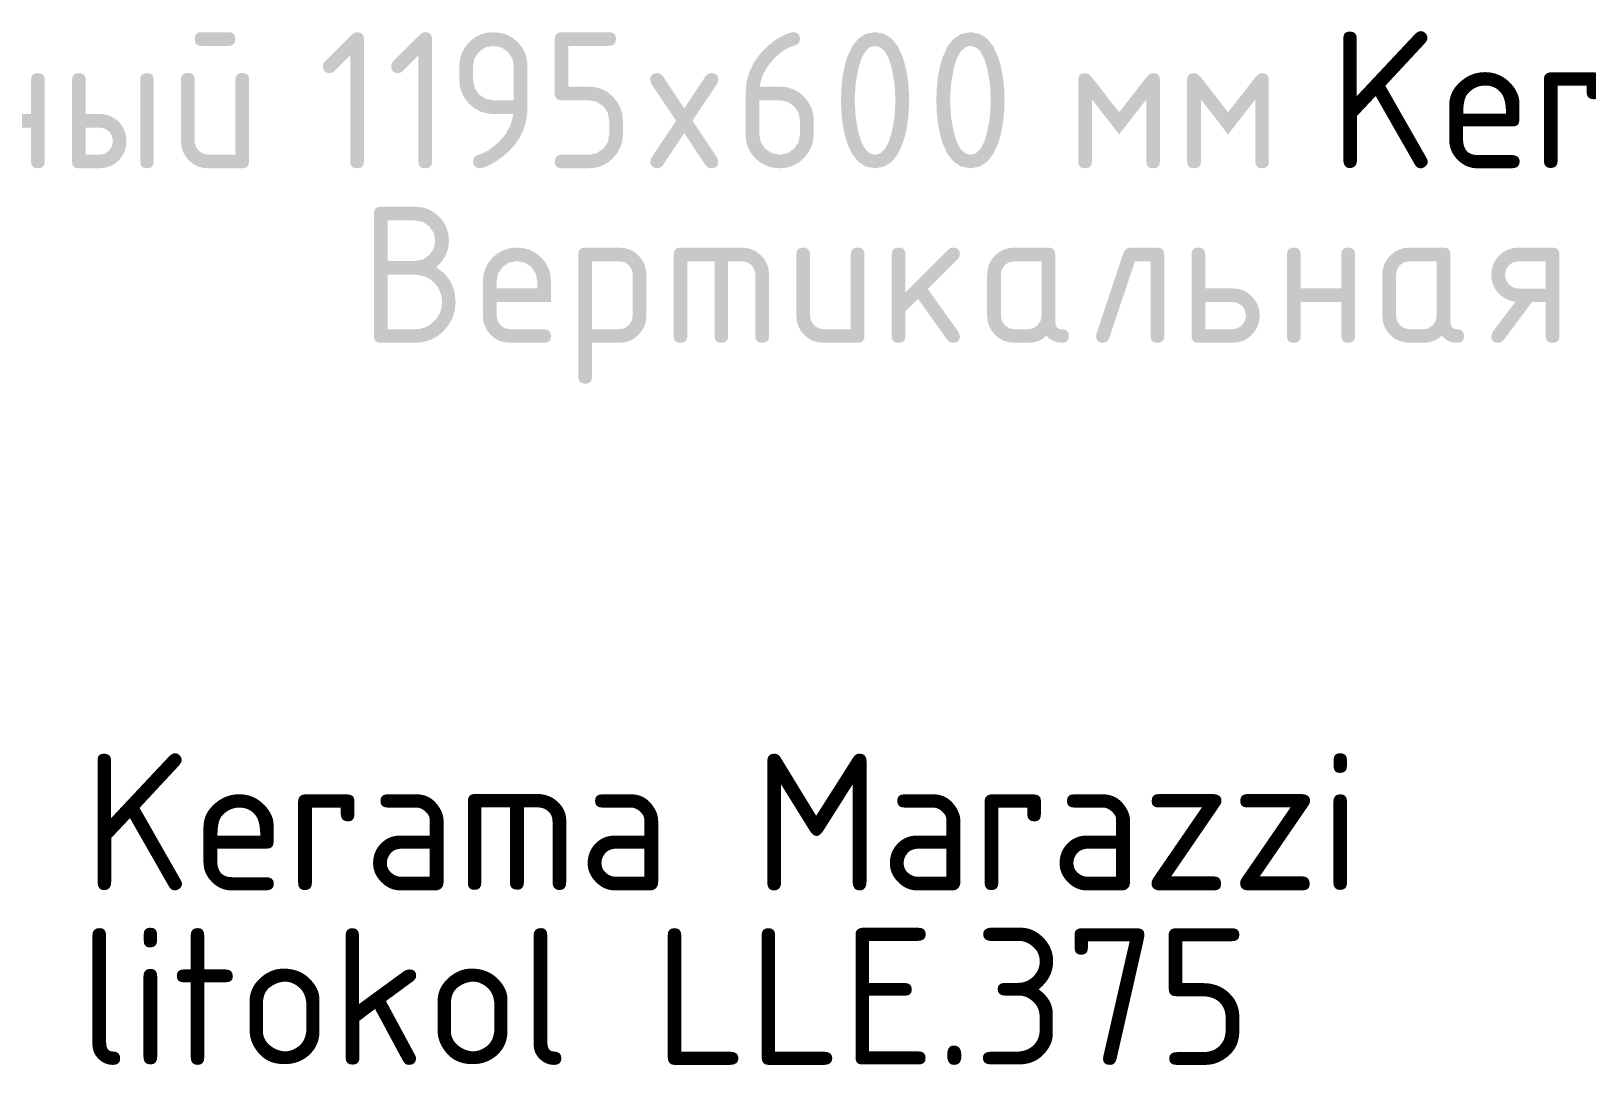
# Model space of a CAD drawing. Header units: millimetres. Extents: x 0 to 1189, y 0 to 841.
# Drawn here: x 1073 to 1107.6, y 406.19 to 429.18 of the extents above; entities that cross this region are included whole.
import ezdxf

# ---------------------------------------------------------------- set-up
doc = ezdxf.new("R2010")
doc.units = ezdxf.units.MM

msp = doc.modelspace()

# ---------------------------------------------------------------- hatches: boundary and pattern name
h = msp.add_hatch(color=7)
h.paths.add_polyline_path([(1077.851934, 428.094828), (1077.851934, 426.274715), (1077.842417, 426.208526), (1077.813831, 426.162336), (1077.766125, 426.135266), (1077.699247, 426.126438), (1076.941877, 426.126438), (1076.819464, 426.136903), (1076.707129, 426.168813), (1076.605231, 426.222944), (1076.514134, 426.300071), (1076.436318, 426.393709), (1076.380671, 426.496855), (1076.347245, 426.609509), (1076.336092, 426.731673), (1076.336092, 428.094828), (1076.345609, 428.161706), (1076.374195, 428.209412), (1076.4219, 428.237997), (1076.488778, 428.247515), (1076.555338, 428.237997), (1076.60288, 428.209412), (1076.631405, 428.161706), (1076.640914, 428.094828), (1076.640914, 426.731673), (1076.663238, 426.616537), (1076.730211, 426.520006), (1076.827982, 426.449657), (1076.941877, 426.42685), (1077.547112, 426.42685), (1077.547112, 428.094828), (1077.55662, 428.161706), (1077.585146, 428.209412), (1077.632688, 428.237997), (1077.699247, 428.247515), (1077.766125, 428.237997), (1077.813831, 428.209412), (1077.842417, 428.161706)])
h.paths.add_polyline_path([(1077.394425, 428.848339), (1076.789191, 428.848339), (1076.724862, 428.857856), (1076.678465, 428.886442), (1076.650362, 428.934148), (1076.640914, 429.001026), (1076.650362, 429.067585), (1076.678465, 429.115127), (1076.724862, 429.143653), (1076.789191, 429.153161), (1077.394425, 429.153161), (1077.461303, 429.143653), (1077.509009, 429.115127), (1077.537595, 429.067585), (1077.547112, 429.001026), (1077.537595, 428.934148), (1077.509009, 428.886442), (1077.461303, 428.857856)])
h = msp.add_hatch(color=7)
h.dxf.hatch_style = 2
h.paths.add_polyline_path([(1080.100305, 428.636673), (1079.753039, 428.289407), (1079.704876, 428.2553), (1079.647206, 428.243105), (1079.580328, 428.252613), (1079.532622, 428.281139), (1079.504036, 428.328681), (1079.494519, 428.39524), (1079.504579, 428.453118), (1079.536963, 428.501074), (1080.129519, 429.094181), (1080.190979, 429.137934), (1080.25244, 429.153161), (1080.318999, 429.143653), (1080.366542, 429.115127), (1080.395067, 429.067585), (1080.404575, 429.001026), (1080.404575, 426.274715), (1080.395067, 426.208526), (1080.366542, 426.162336), (1080.318999, 426.135266), (1080.25244, 426.126438), (1080.185881, 426.135266), (1080.138338, 426.162336), (1080.109813, 426.208526), (1080.100305, 426.274715)])
h = msp.add_hatch(color=7)
h.dxf.hatch_style = 2
h.paths.add_polyline_path([(1081.616315, 428.636673), (1081.269049, 428.289407), (1081.220887, 428.2553), (1081.163216, 428.243105), (1081.096338, 428.252613), (1081.048632, 428.281139), (1081.020046, 428.328681), (1081.010529, 428.39524), (1081.020589, 428.453118), (1081.052973, 428.501074), (1081.645529, 429.094181), (1081.70699, 429.137934), (1081.76845, 429.153161), (1081.835009, 429.143653), (1081.882552, 429.115127), (1081.911077, 429.067585), (1081.920586, 429.001026), (1081.920586, 426.274715), (1081.911077, 426.208526), (1081.882552, 426.162336), (1081.835009, 426.135266), (1081.76845, 426.126438), (1081.701891, 426.135266), (1081.654349, 426.162336), (1081.625823, 426.208526), (1081.616315, 426.274715)])
h = msp.add_hatch(color=7)
h.paths.add_polyline_path([(1083.737559, 427.63787), (1083.737559, 428.39524), (1083.705244, 428.570665), (1083.60637, 428.71715), (1083.459471, 428.816024), (1083.28446, 428.848339), (1083.109449, 428.816024), (1082.96255, 428.71715), (1082.863676, 428.570665), (1082.831361, 428.39524), (1082.831361, 428.094828), (1082.863676, 427.917681), (1082.96255, 427.76906), (1083.109449, 427.671632), (1083.28446, 427.63787)])
h.paths.add_polyline_path([(1082.979638, 426.126438), (1082.925068, 426.136498), (1082.873805, 426.168882), (1082.841421, 426.220145), (1082.831361, 426.274715), (1082.849896, 426.360774), (1082.90357, 426.405904), (1083.055706, 426.466193), (1083.183037, 426.532684), (1083.397985, 426.701769), (1083.560688, 426.891525), (1083.670991, 427.101951), (1083.72874, 427.333048), (1083.28446, 427.333048), (1083.131963, 427.347251), (1082.991765, 427.389617), (1082.863556, 427.459785), (1082.747025, 427.557393), (1082.65002, 427.674096), (1082.581178, 427.801857), (1082.540139, 427.94078), (1082.526539, 428.090969), (1082.526539, 428.39524), (1082.540139, 428.547746), (1082.581178, 428.688004), (1082.65002, 428.816377), (1082.747025, 428.933226), (1082.863556, 429.030146), (1082.991765, 429.098798), (1083.131963, 429.139648), (1083.28446, 429.153161), (1083.436957, 429.139648), (1083.577156, 429.098798), (1083.705365, 429.030146), (1083.821895, 428.933226), (1083.91704, 428.818927), (1083.986088, 428.691863), (1084.028162, 428.552087), (1084.042381, 428.39965), (1084.042381, 427.489594), (1084.031073, 427.301077), (1083.997182, 427.122889), (1083.94076, 426.955023), (1083.861858, 426.797474), (1083.760529, 426.650234), (1083.636825, 426.513297), (1083.490796, 426.386656), (1083.322494, 426.270305), (1083.215438, 426.206666), (1083.122541, 426.161785), (1083.043906, 426.135197)])
h = msp.add_hatch(color=7)
h.dxf.hatch_style = 2
h.paths.add_polyline_path([(1084.6482, 427.790006), (1084.6482, 429.001026), (1084.657717, 429.067585), (1084.686303, 429.115127), (1084.734009, 429.143653), (1084.800886, 429.153161), (1085.85922, 429.153161), (1085.925779, 429.143653), (1085.973321, 429.115127), (1086.001847, 429.067585), (1086.011355, 429.001026), (1086.001847, 428.934148), (1085.973321, 428.886442), (1085.925779, 428.857856), (1085.85922, 428.848339), (1084.953022, 428.848339), (1084.953022, 427.942693), (1085.406121, 427.942693), (1085.556697, 427.929093), (1085.69668, 427.888053), (1085.824777, 427.819212), (1085.939697, 427.722206), (1086.037073, 427.603196), (1086.107267, 427.47416), (1086.149762, 427.334788), (1086.164042, 427.184771), (1086.164042, 426.884359), (1086.149762, 426.731853), (1086.107267, 426.591595), (1086.037073, 426.463222), (1085.939697, 426.346373), (1085.822917, 426.249686), (1085.695027, 426.181008), (1085.556077, 426.140029), (1085.406121, 426.126438), (1084.800886, 426.126438), (1084.734009, 426.135266), (1084.686303, 426.162336), (1084.657717, 426.208526), (1084.6482, 426.274715), (1084.657717, 426.341274), (1084.686303, 426.388817), (1084.734009, 426.417342), (1084.800886, 426.42685), (1085.406121, 426.42685), (1085.581132, 426.46137), (1085.728031, 426.562449), (1085.826905, 426.707488), (1085.85922, 426.884359), (1085.85922, 427.184771), (1085.826905, 427.359782), (1085.728031, 427.506681), (1085.581132, 427.605555), (1085.406121, 427.63787), (1084.800886, 427.63787), (1084.734009, 427.647379), (1084.686303, 427.675904), (1084.657717, 427.723447)])
h = msp.add_hatch(color=7)
h.paths.add_polyline_path([(1089.196343, 427.63787), (1089.196343, 426.884359), (1089.228658, 426.707488), (1089.327532, 426.562449), (1089.474431, 426.46137), (1089.649442, 426.42685), (1089.824453, 426.46137), (1089.971352, 426.562449), (1090.070226, 426.708935), (1090.102541, 426.884359), (1090.102541, 427.184771), (1090.070226, 427.359782), (1089.971352, 427.506681), (1089.824453, 427.605555), (1089.649442, 427.63787)])
h.paths.add_polyline_path([(1089.949854, 429.153161), (1090.016732, 429.143653), (1090.064438, 429.115127), (1090.093024, 429.067585), (1090.102541, 429.001026), (1090.083524, 428.913589), (1090.026473, 428.873695), (1089.863408, 428.815103), (1089.711247, 428.72783), (1089.569524, 428.611928), (1089.437775, 428.467449), (1089.34903, 428.339645), (1089.280128, 428.209825), (1089.231896, 428.077628), (1089.205163, 427.942693), (1089.649442, 427.942693), (1089.802482, 427.929093), (1089.943584, 427.888053), (1090.071974, 427.819212), (1090.186877, 427.722206), (1090.283882, 427.605676), (1090.352724, 427.477467), (1090.393764, 427.337269), (1090.407363, 427.184771), (1090.407363, 426.884359), (1090.393083, 426.731233), (1090.350588, 426.589941), (1090.280394, 426.461362), (1090.183018, 426.346373), (1090.068099, 426.249686), (1089.940001, 426.181008), (1089.800019, 426.140029), (1089.649442, 426.126438), (1089.496945, 426.139969), (1089.356747, 426.180526), (1089.228537, 426.248059), (1089.112007, 426.342515), (1089.015002, 426.458976), (1088.94616, 426.586703), (1088.905121, 426.725592), (1088.891521, 426.87554), (1088.891521, 427.790006), (1088.913001, 428.039276), (1088.977373, 428.272733), (1089.084532, 428.490273), (1089.234377, 428.691794), (1089.370415, 428.8325), (1089.511983, 428.950107), (1089.659855, 429.045493), (1089.814807, 429.119537), (1089.893493, 429.144204)])
h = msp.add_hatch(color=7)
h.paths.add_polyline_path([(1092.224202, 427.63787), (1092.204633, 428.004566), (1092.143724, 428.348938), (1092.075348, 428.568124), (1091.990693, 428.724109), (1091.889399, 428.817359), (1091.771103, 428.848339), (1091.654434, 428.81729), (1091.552959, 428.723558), (1091.4674, 428.566263), (1091.398481, 428.344528), (1091.337572, 427.999054), (1091.318004, 427.63787), (1091.337572, 427.274757), (1091.398481, 426.930661), (1091.466858, 426.710787), (1091.551512, 426.553285), (1091.652807, 426.45852), (1091.771103, 426.42685), (1091.889399, 426.45852), (1091.990693, 426.553285), (1092.075348, 426.710787), (1092.143724, 426.930661), (1092.204633, 427.274757)])
h.paths.add_polyline_path([(1092.529024, 427.63787), (1092.520316, 427.376749), (1092.494504, 427.133508), (1092.452052, 426.908458), (1092.393425, 426.701907), (1092.282622, 426.449674), (1092.141175, 426.269892), (1091.970272, 426.16225), (1091.771103, 426.126438), (1091.570236, 426.16225), (1091.399032, 426.269892), (1091.257181, 426.449674), (1091.144371, 426.701907), (1091.088293, 426.908458), (1091.04715, 427.133508), (1091.02182, 427.376749), (1091.013182, 427.63787), (1091.02182, 427.9013), (1091.04715, 428.145815), (1091.088293, 428.371314), (1091.144371, 428.577693), (1091.257181, 428.830158), (1091.399032, 429.009914), (1091.570236, 429.117427), (1091.771103, 429.153161), (1091.970272, 429.117427), (1092.141175, 429.009914), (1092.282622, 428.830158), (1092.393425, 428.577693), (1092.452052, 428.369454), (1092.494504, 428.144162), (1092.520316, 427.90068)])
h = msp.add_hatch(color=7)
h.paths.add_polyline_path([(1094.345862, 427.63787), (1094.326294, 428.004566), (1094.265385, 428.348938), (1094.197008, 428.568124), (1094.112354, 428.724109), (1094.011059, 428.817359), (1093.892763, 428.848339), (1093.776095, 428.81729), (1093.67462, 428.723558), (1093.589061, 428.566263), (1093.520142, 428.344528), (1093.459232, 427.999054), (1093.439664, 427.63787), (1093.459232, 427.274757), (1093.520142, 426.930661), (1093.588518, 426.710787), (1093.673173, 426.553285), (1093.774467, 426.45852), (1093.892763, 426.42685), (1094.011059, 426.45852), (1094.112354, 426.553285), (1094.197008, 426.710787), (1094.265385, 426.930661), (1094.326294, 427.274757)])
h.paths.add_polyline_path([(1094.650684, 427.63787), (1094.641977, 427.376749), (1094.616164, 427.133508), (1094.573712, 426.908458), (1094.515085, 426.701907), (1094.404282, 426.449674), (1094.262835, 426.269892), (1094.091933, 426.16225), (1093.892763, 426.126438), (1093.691897, 426.16225), (1093.520693, 426.269892), (1093.378841, 426.449674), (1093.266031, 426.701907), (1093.209954, 426.908458), (1093.168811, 427.133508), (1093.143481, 427.376749), (1093.134842, 427.63787), (1093.143481, 427.9013), (1093.168811, 428.145815), (1093.209954, 428.371314), (1093.266031, 428.577693), (1093.378841, 428.830158), (1093.520693, 429.009914), (1093.691897, 429.117427), (1093.892763, 429.153161), (1094.091933, 429.117427), (1094.262835, 429.009914), (1094.404282, 428.830158), (1094.515085, 428.577693), (1094.573712, 428.369454), (1094.616164, 428.144162), (1094.641977, 427.90068)])
h = msp.add_hatch(color=7)
h.dxf.hatch_style = 2
h.paths.add_polyline_path([(1072.096885, 427.032636), (1072.096885, 426.274715), (1072.087377, 426.208526), (1072.058851, 426.162336), (1072.011309, 426.135266), (1071.94475, 426.126438), (1071.877872, 426.135266), (1071.830166, 426.162336), (1071.80158, 426.208526), (1071.792063, 426.274715), (1071.792063, 428.094828), (1071.80158, 428.159156), (1071.830166, 428.205553), (1071.877872, 428.233657), (1071.94475, 428.243105), (1072.011309, 428.233657), (1072.058851, 428.205553), (1072.087377, 428.159156), (1072.096885, 428.094828), (1072.096885, 427.336907), (1073.003083, 427.336907), (1073.003083, 428.094828), (1073.012591, 428.159156), (1073.041117, 428.205553), (1073.088659, 428.233657), (1073.155218, 428.243105), (1073.222096, 428.233657), (1073.269802, 428.205553), (1073.298388, 428.159156), (1073.307905, 428.094828), (1073.307905, 426.274715), (1073.298388, 426.208526), (1073.269802, 426.162336), (1073.222096, 426.135266), (1073.155218, 426.126438), (1073.088659, 426.135266), (1073.041117, 426.162336), (1073.012591, 426.208526), (1073.003083, 426.274715), (1073.003083, 427.032636)])
h = msp.add_hatch(color=7)
h.paths.add_polyline_path([(1075.124744, 426.731673), (1075.113659, 426.609509), (1075.080715, 426.496855), (1075.026377, 426.393709), (1074.951111, 426.300071), (1074.857473, 426.222944), (1074.754327, 426.168813), (1074.641672, 426.136903), (1074.519509, 426.126438), (1074.06641, 426.126438), (1073.999532, 426.135266), (1073.951826, 426.162336), (1073.923241, 426.208526), (1073.913724, 426.274715), (1073.913724, 428.094828), (1073.923241, 428.159156), (1073.951826, 428.205553), (1073.999532, 428.233657), (1074.06641, 428.243105), (1074.132969, 428.233657), (1074.180512, 428.205553), (1074.209037, 428.159156), (1074.218546, 428.094828), (1074.218546, 427.336907), (1074.519509, 427.336907), (1074.641672, 427.325908), (1074.754327, 427.293154), (1074.857473, 427.239006), (1074.951111, 427.163825), (1075.026377, 427.070101), (1075.080715, 426.966766), (1075.113659, 426.853922)])
h.paths.add_polyline_path([(1074.82378, 426.731673), (1074.801731, 426.849219), (1074.735034, 426.947749), (1074.63678, 427.010863), (1074.519509, 427.032636), (1074.218546, 427.032636), (1074.218546, 426.42685), (1074.519509, 426.42685), (1074.63678, 426.449175), (1074.735034, 426.516147), (1074.801731, 426.614401)])
h.paths.add_polyline_path([(1075.429566, 428.094828), (1075.439074, 428.159156), (1075.467599, 428.205553), (1075.515142, 428.233657), (1075.581701, 428.243105), (1075.64603, 428.233657), (1075.692426, 428.205553), (1075.72053, 428.159156), (1075.729978, 428.094828), (1075.729978, 426.274715), (1075.72053, 426.208526), (1075.692426, 426.162336), (1075.64603, 426.135266), (1075.581701, 426.126438), (1075.515142, 426.135266), (1075.467599, 426.162336), (1075.439074, 426.208526), (1075.429566, 426.274715)])
h = msp.add_hatch(color=7)
h.dxf.hatch_style = 2
h.paths.add_polyline_path([(1087.709682, 427.184771), (1088.260347, 426.359051), (1088.285702, 426.274715), (1088.276185, 426.208526), (1088.2476, 426.162336), (1088.199894, 426.135266), (1088.133016, 426.126438), (1088.060118, 426.142217), (1088.006236, 426.189828), (1087.527781, 426.909715), (1087.049327, 426.189828), (1086.995445, 426.142217), (1086.922547, 426.126438), (1086.864876, 426.136498), (1086.816714, 426.168882), (1086.782125, 426.218698), (1086.76986, 426.274715), (1086.795216, 426.359051), (1087.34588, 427.184771), (1086.795216, 428.006082), (1086.76986, 428.094828), (1086.779377, 428.159156), (1086.807963, 428.205553), (1086.855669, 428.233657), (1086.922547, 428.243105), (1086.995445, 428.227326), (1087.049327, 428.179715), (1087.527781, 427.459828), (1088.006236, 428.179715), (1088.060118, 428.227326), (1088.133016, 428.243105), (1088.199894, 428.234277), (1088.2476, 428.207207), (1088.276185, 428.161017), (1088.285702, 428.094828), (1088.260347, 428.006082)])
h = msp.add_hatch(color=7)
h.dxf.hatch_style = 2
h.paths.add_polyline_path([(1097.19888, 426.879949), (1096.593646, 427.658817), (1096.593646, 426.274715), (1096.584137, 426.208526), (1096.555612, 426.162336), (1096.508069, 426.135266), (1096.44151, 426.126438), (1096.374632, 426.135266), (1096.326926, 426.162336), (1096.298341, 426.208526), (1096.288824, 426.274715), (1096.288824, 428.094828), (1096.298341, 428.159156), (1096.326926, 428.205553), (1096.374632, 428.233657), (1096.44151, 428.243105), (1096.517578, 428.220298), (1096.593646, 428.149949), (1097.19888, 427.371082), (1097.804666, 428.149949), (1097.880733, 428.220298), (1097.956801, 428.243105), (1098.02113, 428.233657), (1098.067526, 428.205553), (1098.09563, 428.159156), (1098.105078, 428.094828), (1098.105078, 426.274715), (1098.09563, 426.208526), (1098.067526, 426.162336), (1098.02113, 426.135266), (1097.956801, 426.126438), (1097.890242, 426.135266), (1097.842699, 426.162336), (1097.814174, 426.208526), (1097.804666, 426.274715), (1097.804666, 427.658817)])
h = msp.add_hatch(color=7)
h.dxf.hatch_style = 2
h.paths.add_polyline_path([(1099.621248, 426.879949), (1099.016014, 427.658817), (1099.016014, 426.274715), (1099.006505, 426.208526), (1098.97798, 426.162336), (1098.930438, 426.135266), (1098.863878, 426.126438), (1098.797, 426.135266), (1098.749294, 426.162336), (1098.720709, 426.208526), (1098.711192, 426.274715), (1098.711192, 428.094828), (1098.720709, 428.159156), (1098.749294, 428.205553), (1098.797, 428.233657), (1098.863878, 428.243105), (1098.939946, 428.220298), (1099.016014, 428.149949), (1099.621248, 427.371082), (1100.227034, 428.149949), (1100.303101, 428.220298), (1100.379169, 428.243105), (1100.443498, 428.233657), (1100.489895, 428.205553), (1100.517998, 428.159156), (1100.527446, 428.094828), (1100.527446, 426.274715), (1100.517998, 426.208526), (1100.489895, 426.162336), (1100.443498, 426.135266), (1100.379169, 426.126438), (1100.31261, 426.135266), (1100.265068, 426.162336), (1100.236542, 426.208526), (1100.227034, 426.274715), (1100.227034, 427.658817)])
h = msp.add_hatch(color=7)
h.paths.add_polyline_path([(1082.011614, 423.92653), (1082.200439, 423.782886), (1082.335315, 423.60586), (1082.41624, 423.395554), (1082.443215, 423.152072), (1082.426567, 422.970938), (1082.376587, 422.803084), (1082.293224, 422.64877), (1082.176427, 422.508253), (1082.03846, 422.392377), (1081.885454, 422.310504), (1081.718083, 422.261911), (1081.537017, 422.245874), (1080.779648, 422.245874), (1080.71277, 422.254702), (1080.665064, 422.281772), (1080.636478, 422.327962), (1080.626961, 422.394151), (1080.626961, 425.120462), (1080.636478, 425.187021), (1080.665064, 425.234563), (1080.71277, 425.263089), (1080.779648, 425.272597), (1081.537017, 425.272597), (1081.689523, 425.259084), (1081.829782, 425.218234), (1081.958154, 425.149582), (1082.075003, 425.052662), (1082.170062, 424.938294), (1082.238921, 424.810748), (1082.280805, 424.669663), (1082.294938, 424.514676), (1082.276869, 424.342551), (1082.223143, 424.187323), (1082.134483, 424.048736)])
h.paths.add_polyline_path([(1080.931783, 424.967775), (1080.931783, 424.062129), (1081.537017, 424.062129), (1081.710788, 424.096373), (1081.858927, 424.197176), (1081.957801, 424.34187), (1081.990116, 424.514676), (1081.957801, 424.690101), (1081.858927, 424.836586), (1081.710788, 424.93546), (1081.537017, 424.967775)])
h.paths.add_polyline_path([(1080.931783, 423.757307), (1080.931783, 422.546287), (1081.537017, 422.546287), (1081.65943, 422.55744), (1081.771766, 422.590866), (1081.873663, 422.646513), (1081.96476, 422.724329), (1082.042576, 422.815426), (1082.098223, 422.917323), (1082.131649, 423.029659), (1082.142803, 423.152072), (1082.131649, 423.274235), (1082.098223, 423.38689), (1082.042576, 423.490036), (1081.96476, 423.583674), (1081.873663, 423.660801), (1081.771766, 423.714932), (1081.65943, 423.746842), (1081.537017, 423.757307)])
h = msp.add_hatch(color=7)
h.paths.add_polyline_path([(1083.807337, 424.062129), (1083.632326, 424.029814), (1083.485428, 423.930939), (1083.386553, 423.78404), (1083.354238, 423.60903), (1083.354238, 423.456343), (1084.260436, 423.456343), (1084.260436, 423.60903), (1084.228121, 423.78404), (1084.129247, 423.930939), (1083.982348, 424.029814)])
h.paths.add_polyline_path([(1083.354238, 423.152072), (1083.354238, 422.851109), (1083.376563, 422.735491), (1083.443535, 422.635583), (1083.541307, 422.568611), (1083.655202, 422.546287), (1084.412572, 422.546287), (1084.47945, 422.536778), (1084.527156, 422.508253), (1084.555741, 422.46071), (1084.565258, 422.394151), (1084.555741, 422.327962), (1084.527156, 422.281772), (1084.47945, 422.254702), (1084.412572, 422.245874), (1083.655202, 422.245874), (1083.532789, 422.256339), (1083.420453, 422.288249), (1083.318556, 422.34238), (1083.227459, 422.419507), (1083.149643, 422.512525), (1083.093996, 422.614637), (1083.06057, 422.727085), (1083.049416, 422.851109), (1083.049416, 423.60462), (1083.063016, 423.757126), (1083.104056, 423.897384), (1083.172897, 424.025757), (1083.269902, 424.142606), (1083.386433, 424.239293), (1083.514642, 424.307971), (1083.65484, 424.34895), (1083.807337, 424.362541), (1083.959834, 424.34901), (1084.100033, 424.308453), (1084.228242, 424.24092), (1084.344772, 424.146465), (1084.441777, 424.029934), (1084.510619, 423.901725), (1084.551659, 423.761527), (1084.565258, 423.60903), (1084.565258, 423.152072)])
h = msp.add_hatch(color=7)
h.paths.add_polyline_path([(1085.171164, 424.214264), (1085.180681, 424.278593), (1085.209267, 424.324989), (1085.256973, 424.353093), (1085.323851, 424.362541), (1086.081221, 424.362541), (1086.203633, 424.351456), (1086.315969, 424.318513), (1086.417867, 424.264175), (1086.508964, 424.188908), (1086.58678, 424.09527), (1086.642427, 423.992124), (1086.675853, 423.87947), (1086.687006, 423.757307), (1086.687006, 422.851109), (1086.675853, 422.728946), (1086.642427, 422.616291), (1086.58678, 422.513145), (1086.508964, 422.419507), (1086.417867, 422.34238), (1086.315969, 422.288249), (1086.203633, 422.256339), (1086.081221, 422.245874), (1085.475986, 422.245874), (1085.475986, 421.484095), (1085.466478, 421.419766), (1085.437952, 421.373369), (1085.39041, 421.345266), (1085.323851, 421.335818), (1085.256973, 421.345266), (1085.209267, 421.373369), (1085.180681, 421.419766), (1085.171164, 421.484095)])
h.paths.add_polyline_path([(1085.475986, 424.057719), (1085.475986, 422.546287), (1086.081221, 422.546287), (1086.196769, 422.568611), (1086.292887, 422.635583), (1086.35986, 422.733838), (1086.382184, 422.851109), (1086.382184, 423.757307), (1086.360411, 423.874578), (1086.297297, 423.972832), (1086.198974, 424.037599), (1086.081221, 424.057719)])
h = msp.add_hatch(color=7)
h.dxf.hatch_style = 2
h.paths.add_polyline_path([(1087.445599, 424.362541), (1088.808754, 424.362541), (1088.930228, 424.351456), (1089.041367, 424.318513), (1089.142997, 424.264175), (1089.235946, 424.188908), (1089.313762, 424.09527), (1089.369409, 423.992124), (1089.402835, 423.87947), (1089.413988, 423.757307), (1089.413988, 422.394151), (1089.404471, 422.327962), (1089.375886, 422.281772), (1089.32818, 422.254702), (1089.261302, 422.245874), (1089.194742, 422.254702), (1089.1472, 422.281772), (1089.118675, 422.327962), (1089.109166, 422.394151), (1089.109166, 423.757307), (1089.087393, 423.874578), (1089.024279, 423.972832), (1088.926025, 424.037599), (1088.808754, 424.057719), (1088.503932, 424.057719), (1088.503932, 422.394151), (1088.494415, 422.327962), (1088.465829, 422.281772), (1088.418123, 422.254702), (1088.351245, 422.245874), (1088.287149, 422.254702), (1088.240727, 422.281772), (1088.212494, 422.327962), (1088.202968, 422.394151), (1088.202968, 424.057719), (1087.597734, 424.057719), (1087.597734, 422.394151), (1087.588225, 422.327962), (1087.5597, 422.281772), (1087.512158, 422.254702), (1087.445599, 422.245874), (1087.378721, 422.254702), (1087.331015, 422.281772), (1087.302429, 422.327962), (1087.292912, 422.394151), (1087.292912, 424.214264), (1087.302429, 424.278593), (1087.331015, 424.324989), (1087.378721, 424.353093)])
h = msp.add_hatch(color=7)
h.dxf.hatch_style = 2
h.paths.add_polyline_path([(1091.536152, 424.214264), (1091.536152, 422.394151), (1091.526635, 422.327962), (1091.498049, 422.281772), (1091.450343, 422.254702), (1091.383466, 422.245874), (1090.626096, 422.245874), (1090.503683, 422.256339), (1090.391347, 422.288249), (1090.28945, 422.34238), (1090.198353, 422.419507), (1090.120537, 422.512525), (1090.06489, 422.614637), (1090.031464, 422.727085), (1090.02031, 422.851109), (1090.02031, 424.214264), (1090.029827, 424.278593), (1090.058413, 424.324989), (1090.106119, 424.353093), (1090.172997, 424.362541), (1090.239556, 424.353093), (1090.287098, 424.324989), (1090.315624, 424.278593), (1090.325132, 424.214264), (1090.325132, 422.851109), (1090.347456, 422.735491), (1090.414429, 422.635583), (1090.512201, 422.568611), (1090.626096, 422.546287), (1091.23133, 422.546287), (1091.23133, 424.214264), (1091.240839, 424.278593), (1091.269364, 424.324989), (1091.316906, 424.353093), (1091.383466, 424.362541), (1091.450343, 424.353093), (1091.498049, 424.324989), (1091.526635, 424.278593)])
h = msp.add_hatch(color=7)
h.dxf.hatch_style = 2
h.paths.add_polyline_path([(1092.44688, 423.367597), (1093.39938, 424.320097), (1093.445889, 424.352481), (1093.505213, 424.362541), (1093.572091, 424.353093), (1093.619797, 424.324989), (1093.648383, 424.278593), (1093.6579, 424.214264), (1093.645635, 424.156593), (1093.611047, 424.108431), (1092.946281, 423.439807), (1093.628134, 422.482897), (1093.6579, 422.394151), (1093.648383, 422.327962), (1093.619797, 422.281772), (1093.572091, 422.254702), (1093.505213, 422.245874), (1093.432315, 422.261653), (1093.378434, 422.309264), (1092.726346, 423.22373), (1092.44688, 422.940405), (1092.44688, 422.394151), (1092.437372, 422.327962), (1092.408846, 422.281772), (1092.361304, 422.254702), (1092.294745, 422.245874), (1092.227867, 422.254702), (1092.180161, 422.281772), (1092.151575, 422.327962), (1092.142058, 422.394151), (1092.142058, 424.214264), (1092.151575, 424.278593), (1092.180161, 424.324989), (1092.227867, 424.353093), (1092.294745, 424.362541), (1092.361304, 424.353093), (1092.408846, 424.324989), (1092.437372, 424.278593), (1092.44688, 424.214264)])
h = msp.add_hatch(color=7)
h.paths.add_polyline_path([(1095.474826, 424.057719), (1094.869591, 424.057719), (1094.751838, 424.035946), (1094.653515, 423.972832), (1094.590401, 423.874578), (1094.568628, 423.757307), (1094.568628, 422.851109), (1094.590952, 422.735491), (1094.657925, 422.635583), (1094.755696, 422.568611), (1094.869591, 422.546287), (1095.173862, 422.546287), (1095.289411, 422.568611), (1095.385529, 422.635583), (1095.452502, 422.733838), (1095.474826, 422.851109)])
h.paths.add_polyline_path([(1096.08006, 422.394151), (1096.070612, 422.327962), (1096.042509, 422.281772), (1095.996112, 422.254702), (1095.931783, 422.245874), (1095.829386, 422.255452), (1095.737687, 422.284459), (1095.656219, 422.333311), (1095.584518, 422.402419), (1095.49485, 422.333311), (1095.39676, 422.284459), (1095.289884, 422.255452), (1095.173862, 422.245874), (1094.869591, 422.245874), (1094.747178, 422.256339), (1094.634843, 422.288249), (1094.532945, 422.34238), (1094.441848, 422.419507), (1094.364032, 422.512525), (1094.308385, 422.614637), (1094.274959, 422.727085), (1094.263806, 422.851109), (1094.263806, 423.757307), (1094.274959, 423.87947), (1094.308385, 423.992124), (1094.364032, 424.09527), (1094.441848, 424.188908), (1094.532945, 424.264175), (1094.634843, 424.318513), (1094.747178, 424.351456), (1094.869591, 424.362541), (1095.626961, 424.362541), (1095.693839, 424.353093), (1095.741545, 424.324989), (1095.770131, 424.278593), (1095.779648, 424.214264), (1095.779648, 422.698973), (1095.789156, 422.632095), (1095.817682, 422.584389), (1095.865224, 422.555804), (1095.931783, 422.546287), (1095.996112, 422.536778), (1096.042509, 422.508253), (1096.070612, 422.46071)])
h = msp.add_hatch(color=7)
h.dxf.hatch_style = 2
h.paths.add_polyline_path([(1097.444182, 424.362541), (1098.049417, 424.362541), (1098.116294, 424.353093), (1098.164, 424.324989), (1098.192586, 424.278593), (1098.202103, 424.214264), (1098.202103, 422.394151), (1098.192586, 422.327962), (1098.164, 422.281772), (1098.116294, 422.254702), (1098.049417, 422.245874), (1097.982857, 422.254702), (1097.935315, 422.281772), (1097.90679, 422.327962), (1097.897281, 422.394151), (1097.897281, 424.057719), (1097.550015, 424.057719), (1096.978405, 422.347298), (1096.927693, 422.271161), (1096.838948, 422.245874), (1096.77207, 422.255383), (1096.724364, 422.283908), (1096.695778, 422.33145), (1096.686261, 422.39801), (1096.695081, 422.444863), (1097.292047, 424.23962), (1097.351991, 424.332913)])
h = msp.add_hatch(color=7)
h.paths.add_polyline_path([(1100.323851, 422.851109), (1100.312697, 422.728946), (1100.279271, 422.616291), (1100.223625, 422.513145), (1100.145808, 422.419507), (1100.054711, 422.34238), (1099.952814, 422.288249), (1099.840478, 422.256339), (1099.718065, 422.245874), (1098.960696, 422.245874), (1098.893818, 422.254702), (1098.846112, 422.281772), (1098.817526, 422.327962), (1098.808009, 422.394151), (1098.808009, 424.214264), (1098.817526, 424.278593), (1098.846112, 424.324989), (1098.893818, 424.353093), (1098.960696, 424.362541), (1099.027255, 424.353093), (1099.074797, 424.324989), (1099.103323, 424.278593), (1099.112831, 424.214264), (1099.112831, 423.456343), (1099.718065, 423.456343), (1099.840478, 423.445276), (1099.952814, 423.412039), (1100.054711, 423.356582), (1100.145808, 423.278852), (1100.223625, 423.187677), (1100.279271, 423.085651), (1100.312697, 422.973289)])
h.paths.add_polyline_path([(1100.019029, 422.851109), (1099.997256, 422.968655), (1099.934142, 423.067185), (1099.835819, 423.130299), (1099.718065, 423.152072), (1099.112831, 423.152072), (1099.112831, 422.546287), (1099.718065, 422.546287), (1099.833614, 422.568611), (1099.929732, 422.635583), (1099.996705, 422.733838)])
h = msp.add_hatch(color=7)
h.dxf.hatch_style = 2
h.paths.add_polyline_path([(1101.234579, 423.152072), (1101.234579, 422.394151), (1101.22507, 422.327962), (1101.196545, 422.281772), (1101.149003, 422.254702), (1101.082443, 422.245874), (1101.015565, 422.254702), (1100.967859, 422.281772), (1100.939274, 422.327962), (1100.929757, 422.394151), (1100.929757, 424.214264), (1100.939274, 424.278593), (1100.967859, 424.324989), (1101.015565, 424.353093), (1101.082443, 424.362541), (1101.149003, 424.353093), (1101.196545, 424.324989), (1101.22507, 424.278593), (1101.234579, 424.214264), (1101.234579, 423.456343), (1102.140777, 423.456343), (1102.140777, 424.214264), (1102.150285, 424.278593), (1102.178811, 424.324989), (1102.226353, 424.353093), (1102.292912, 424.362541), (1102.35979, 424.353093), (1102.407496, 424.324989), (1102.436082, 424.278593), (1102.445599, 424.214264), (1102.445599, 422.394151), (1102.436082, 422.327962), (1102.407496, 422.281772), (1102.35979, 422.254702), (1102.292912, 422.245874), (1102.226353, 422.254702), (1102.178811, 422.281772), (1102.150285, 422.327962), (1102.140777, 422.394151), (1102.140777, 423.152072)])
h = msp.add_hatch(color=7)
h.paths.add_polyline_path([(1104.262525, 424.057719), (1103.65729, 424.057719), (1103.539537, 424.035946), (1103.441214, 423.972832), (1103.3781, 423.874578), (1103.356327, 423.757307), (1103.356327, 422.851109), (1103.378651, 422.735491), (1103.445623, 422.635583), (1103.543395, 422.568611), (1103.65729, 422.546287), (1103.961561, 422.546287), (1104.077109, 422.568611), (1104.173228, 422.635583), (1104.2402, 422.733838), (1104.262525, 422.851109)])
h.paths.add_polyline_path([(1104.867759, 422.394151), (1104.858311, 422.327962), (1104.830207, 422.281772), (1104.783811, 422.254702), (1104.719482, 422.245874), (1104.617085, 422.255452), (1104.525385, 422.284459), (1104.443917, 422.333311), (1104.372216, 422.402419), (1104.282549, 422.333311), (1104.184459, 422.284459), (1104.077583, 422.255452), (1103.961561, 422.245874), (1103.65729, 422.245874), (1103.534877, 422.256339), (1103.422541, 422.288249), (1103.320644, 422.34238), (1103.229547, 422.419507), (1103.151731, 422.512525), (1103.096084, 422.614637), (1103.062658, 422.727085), (1103.051505, 422.851109), (1103.051505, 423.757307), (1103.062658, 423.87947), (1103.096084, 423.992124), (1103.151731, 424.09527), (1103.229547, 424.188908), (1103.320644, 424.264175), (1103.422541, 424.318513), (1103.534877, 424.351456), (1103.65729, 424.362541), (1104.41466, 424.362541), (1104.481538, 424.353093), (1104.529244, 424.324989), (1104.557829, 424.278593), (1104.567347, 424.214264), (1104.567347, 422.698973), (1104.576855, 422.632095), (1104.60538, 422.584389), (1104.652923, 422.555804), (1104.719482, 422.546287), (1104.783811, 422.536778), (1104.830207, 422.508253), (1104.858311, 422.46071)])
h = msp.add_hatch(color=7)
h.paths.add_polyline_path([(1106.011946, 423.155931), (1105.901591, 423.180046), (1105.800073, 423.220698), (1105.708166, 423.278714), (1105.626647, 423.354919), (1105.559769, 423.444147), (1105.512063, 423.540403), (1105.483477, 423.644514), (1105.47396, 423.757307), (1105.485113, 423.87947), (1105.518539, 423.992124), (1105.574186, 424.09527), (1105.652002, 424.188908), (1105.743099, 424.264175), (1105.844997, 424.318513), (1105.957333, 424.351456), (1106.079746, 424.362541), (1106.837115, 424.362541), (1106.903993, 424.353093), (1106.951699, 424.324989), (1106.980285, 424.278593), (1106.989802, 424.214264), (1106.989802, 422.394151), (1106.980285, 422.327962), (1106.951699, 422.281772), (1106.903993, 422.254702), (1106.837115, 422.245874), (1106.770556, 422.254702), (1106.723014, 422.281772), (1106.694488, 422.327962), (1106.68498, 422.394151), (1106.68498, 423.152072), (1106.380158, 423.152072), (1105.749016, 422.305405), (1105.694239, 422.259724), (1105.626647, 422.245874), (1105.559769, 422.254702), (1105.512063, 422.281772), (1105.483477, 422.327962), (1105.47396, 422.394151), (1105.503726, 422.487307)])
h.paths.add_polyline_path([(1105.778782, 423.757307), (1105.801106, 423.641207), (1105.868079, 423.54123), (1105.965851, 423.47474), (1106.079746, 423.452484), (1106.68498, 423.452484), (1106.68498, 424.057719), (1106.079746, 424.057719), (1105.961992, 424.035946), (1105.863669, 423.972832), (1105.800555, 423.874578)])

# ---------------------------------------------------------------- texts
at = {"color": 7, "char_height": 3.040288, "attachment_point": 1}
for s, insert in [('{\\fGOSTCommon|b0|i0|c0;Kerama Marazzi }', (1101.874173, 429.166733)), ('{\\fGOSTCommon|b0|i0|c0;Kerama Marazzi }', (1074.171471, 413.108247)), ('{\\fGOSTCommon|b0|i0|c0;litokol LLE.375 }', (1074.055692, 409.227683))]:
    msp.add_mtext(s, dxfattribs=dict(at, insert=insert))

doc.saveas('drawing.dxf')
